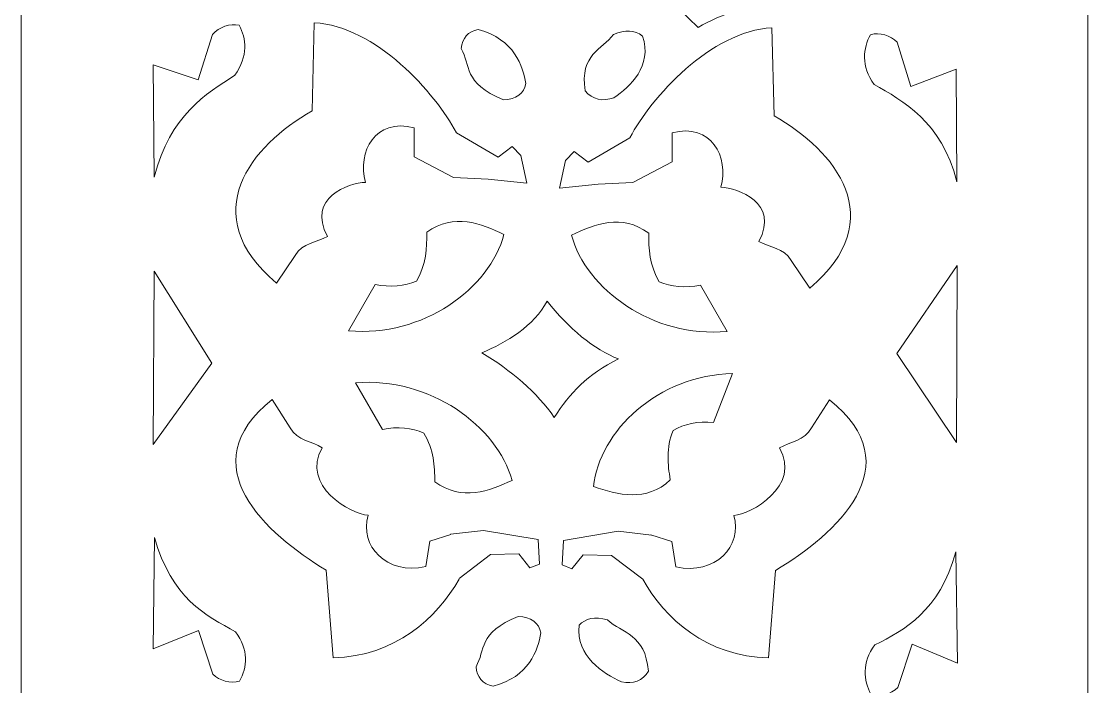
# Model space of a CAD drawing. Header units: centimetres. Extents: x -13.1 to 3.9, y -51.3 to 28.8.
# Drawn here: x -13.14 to 3.86, y -29.13 to -18.52 of the extents above; entities that cross this region are included whole.
import ezdxf

# ---------------------------------------------------------------- set-up
doc = ezdxf.new("R2010")
doc.units = ezdxf.units.CM
doc.header["$MEASUREMENT"] = 0
doc.layers.add('Katman 1', color=7, linetype='Continuous')

msp = doc.modelspace()

# ---------------------------------------------------------------- linework, layer by layer
at = {"layer": 'Katman 1', "color": 250, "lineweight": 20}
msp.add_lwpolyline([(-13.14415, -51.2871), (3.85585, -51.2871), (3.85585, 28.7129), (-13.14415, 28.7129), (-13.14415, -51.2871)], close=True, dxfattribs=at)
at = {"layer": 'Katman 1', "color": 250, "lineweight": 5}
for points, knots in [([(-4.41502, -16.44084), (-3.4547, -17.11762), (-2.3365, -17.74911), (-1.07449, -17.7789), (-1.07449, -17.7789), (-1.07449, -17.7789), (-1.07449, -17.7789), (-1.07449, -17.7789), (-1.01262, -18.2412), (-1.01262, -18.2412), (-1.01262, -18.2412), (-1.01262, -18.2412), (-1.01262, -18.2412), (-1.48758, -18.22831), (-1.9824, -18.40622), (-2.35343, -18.61941), (-2.35343, -18.61941), (-2.35343, -18.61941), (-2.35343, -18.61941), (-2.63591, -18.33918), (-2.77969, -18.3482), (-2.64177, -17.57), (-2.64177, -17.57), (-2.64177, -17.57), (-2.64177, -17.57), (-3.09667, -17.42731), (-3.16326, -17.69881), (-3.37234, -17.7838), (-3.37234, -17.7838), (-3.37234, -17.7838), (-3.37234, -17.7838), (-3.34888, -17.65829), (-3.29154, -17.54401), (-3.34648, -17.40819), (-3.34648, -17.40819), (-3.34648, -17.40819), (-3.34648, -17.40819), (-3.43441, -17.28802), (-3.5621, -17.28037), (-3.68657, -17.31196), (-3.68657, -17.31196), (-3.68657, -17.31196), (-3.68657, -17.31196), (-3.75383, -17.35771), (-3.82478, -17.39991), (-3.92034, -17.37954), (-3.92034, -17.37954), (-3.92034, -17.37954), (-3.92034, -17.37954), (-3.92103, -17.21384), (-3.70646, -17.15902), (-3.5123, -17.13432), (-3.5123, -17.13432), (-3.5123, -17.13432), (-3.5123, -17.13432), (-3.5123, -17.13432), (-4.0044, -17.0076), (-4.0044, -17.0076), (-4.0044, -17.0076), (-4.0044, -17.0076), (-4.0044, -17.0076), (-4.0044, -17.0076), (-4.41502, -16.44084), (-4.41502, -16.44084)], [0, 0, 0, 0, 0.04761905, 0.04761905, 0.04761905, 0.0952381, 0.0952381, 0.0952381, 0.14285714, 0.14285714, 0.14285714, 0.19047619, 0.19047619, 0.19047619, 0.23809524, 0.23809524, 0.23809524, 0.28571429, 0.28571429, 0.28571429, 0.33333333, 0.33333333, 0.33333333, 0.38095238, 0.38095238, 0.38095238, 0.42857143, 0.42857143, 0.42857143, 0.47619048, 0.47619048, 0.47619048, 0.52380952, 0.52380952, 0.52380952, 0.57142857, 0.57142857, 0.57142857, 0.61904762, 0.61904762, 0.61904762, 0.66666667, 0.66666667, 0.66666667, 0.71428571, 0.71428571, 0.71428571, 0.76190476, 0.76190476, 0.76190476, 0.80952381, 0.80952381, 0.80952381, 0.85714286, 0.85714286, 0.85714286, 0.9047619, 0.9047619, 0.9047619, 0.95238095, 0.95238095, 0.95238095, 1, 1, 1, 1]), ([(-11.04097, -19.21748), (-11.04097, -19.21748), (-10.32547, -19.45399), (-10.32547, -19.45399), (-10.32547, -19.45399), (-10.32547, -19.45399), (-10.32547, -19.45399), (-10.32547, -19.45399), (-10.0953, -18.73095), (-10.0953, -18.73095), (-10.0953, -18.73095), (-10.0953, -18.73095), (-10.0953, -18.73095), (-9.9865, -18.61482), (-9.8183, -18.55186), (-9.67178, -18.58419), (-9.67178, -18.58419), (-9.67178, -18.58419), (-9.67178, -18.58419), (-9.55272, -18.79373), (-9.52632, -19.07559), (-9.73909, -19.38272), (-9.73909, -19.38272), (-9.73909, -19.38272), (-9.73909, -19.38272), (-10.20155, -19.67322), (-10.76376, -20.01702), (-11.02805, -21.00548), (-11.02805, -21.00548), (-11.02805, -21.00548), (-11.02805, -21.00548), (-11.02805, -21.00548), (-11.04097, -19.21748), (-11.04097, -19.21748)], [0, 0, 0, 0, 0.09090909, 0.09090909, 0.09090909, 0.18181818, 0.18181818, 0.18181818, 0.27272727, 0.27272727, 0.27272727, 0.36363636, 0.36363636, 0.36363636, 0.45454545, 0.45454545, 0.45454545, 0.54545455, 0.54545455, 0.54545455, 0.63636364, 0.63636364, 0.63636364, 0.72727273, 0.72727273, 0.72727273, 0.81818182, 0.81818182, 0.81818182, 0.90909091, 0.90909091, 0.90909091, 1, 1, 1, 1]), ([(-6.20869, -20.29825), (-6.54169, -19.66473), (-7.49615, -18.59495), (-8.47305, -18.54645), (-8.47305, -18.54645), (-8.47305, -18.54645), (-8.47305, -18.54645), (-8.47305, -18.54645), (-8.50922, -19.95118), (-8.50922, -19.95118), (-8.50922, -19.95118), (-8.50922, -19.95118), (-8.50922, -19.95118), (-9.48244, -20.49967), (-10.37409, -21.60532), (-9.07605, -22.69559), (-9.07605, -22.69559), (-9.07605, -22.69559), (-9.07605, -22.69559), (-9.07605, -22.69559), (-8.77882, -22.2565), (-8.77882, -22.2565), (-8.77882, -22.2565), (-8.77882, -22.2565), (-8.77882, -22.2565), (-8.65987, -22.0513), (-8.4354, -22.05401), (-8.26366, -21.9527), (-8.26366, -21.9527), (-8.26366, -21.9527), (-8.26366, -21.9527), (-8.59589, -21.33061), (-7.92785, -21.10226), (-7.65735, -21.09006), (-7.65735, -21.09006), (-7.65735, -21.09006), (-7.65735, -21.09006), (-7.78792, -20.60019), (-7.50712, -20.05966), (-6.88172, -20.21904), (-6.88172, -20.21904), (-6.88172, -20.21904), (-6.88172, -20.21904), (-6.88172, -20.21904), (-6.88112, -20.68298), (-6.88112, -20.68298), (-6.88112, -20.68298), (-6.88112, -20.68298), (-6.88112, -20.68298), (-6.88112, -20.68298), (-6.25503, -21.0123), (-6.25503, -21.0123), (-6.25503, -21.0123), (-6.25503, -21.0123), (-6.25503, -21.0123), (-6.25503, -21.0123), (-5.70105, -21.03867), (-5.70105, -21.03867), (-5.70105, -21.03867), (-5.70105, -21.03867), (-5.70105, -21.03867), (-5.70105, -21.03867), (-5.08417, -21.10189), (-5.08417, -21.10189), (-5.08417, -21.10189), (-5.08417, -21.10189), (-5.08417, -21.10189), (-5.08417, -21.10189), (-5.17881, -20.66021), (-5.17881, -20.66021), (-5.17881, -20.66021), (-5.17881, -20.66021), (-5.17881, -20.66021), (-5.17881, -20.66021), (-5.31937, -20.51793), (-5.31937, -20.51793), (-5.31937, -20.51793), (-5.31937, -20.51793), (-5.31937, -20.51793), (-5.31937, -20.51793), (-5.31942, -20.51791), (-5.31942, -20.51791), (-5.31942, -20.51791), (-5.31942, -20.51791), (-5.31942, -20.51791), (-5.31942, -20.51791), (-5.54339, -20.68788), (-5.54339, -20.68788), (-5.54339, -20.68788), (-5.54339, -20.68788), (-5.54339, -20.68788), (-5.54339, -20.68788), (-6.20869, -20.29825), (-6.20869, -20.29825)], [0, 0, 0, 0, 0.03225806, 0.03225806, 0.03225806, 0.06451613, 0.06451613, 0.06451613, 0.09677419, 0.09677419, 0.09677419, 0.12903226, 0.12903226, 0.12903226, 0.16129032, 0.16129032, 0.16129032, 0.19354839, 0.19354839, 0.19354839, 0.22580645, 0.22580645, 0.22580645, 0.25806452, 0.25806452, 0.25806452, 0.29032258, 0.29032258, 0.29032258, 0.32258065, 0.32258065, 0.32258065, 0.35483871, 0.35483871, 0.35483871, 0.38709677, 0.38709677, 0.38709677, 0.41935484, 0.41935484, 0.41935484, 0.4516129, 0.4516129, 0.4516129, 0.48387097, 0.48387097, 0.48387097, 0.51612903, 0.51612903, 0.51612903, 0.5483871, 0.5483871, 0.5483871, 0.58064516, 0.58064516, 0.58064516, 0.61290323, 0.61290323, 0.61290323, 0.64516129, 0.64516129, 0.64516129, 0.67741935, 0.67741935, 0.67741935, 0.70967742, 0.70967742, 0.70967742, 0.74193548, 0.74193548, 0.74193548, 0.77419355, 0.77419355, 0.77419355, 0.80645161, 0.80645161, 0.80645161, 0.83870968, 0.83870968, 0.83870968, 0.87096774, 0.87096774, 0.87096774, 0.90322581, 0.90322581, 0.90322581, 0.93548387, 0.93548387, 0.93548387, 0.96774194, 0.96774194, 0.96774194, 1, 1, 1, 1]), ([(-5.85874, -18.65131), (-5.282, -18.81198), (-5.14737, -19.23691), (-5.10176, -19.51627), (-5.10176, -19.51627), (-5.10176, -19.51627), (-5.10176, -19.51627), (-5.12756, -19.6716), (-5.25624, -19.7705), (-5.45947, -19.77399), (-5.45947, -19.77399), (-5.45947, -19.77399), (-5.45947, -19.77399), (-6.11092, -19.50048), (-5.97623, -19.22213), (-6.12996, -18.95755), (-6.12996, -18.95755), (-6.12996, -18.95755), (-6.12996, -18.95755), (-6.11462, -18.78721), (-6.0244, -18.68491), (-5.85874, -18.65131)], [0, 0, 0, 0, 0.14285714, 0.14285714, 0.14285714, 0.28571429, 0.28571429, 0.28571429, 0.42857143, 0.42857143, 0.42857143, 0.57142857, 0.57142857, 0.57142857, 0.71428571, 0.71428571, 0.71428571, 0.85714286, 0.85714286, 0.85714286, 1, 1, 1, 1]), ([(-3.44141, -20.37789), (-3.10839, -19.74437), (-2.15394, -18.6746), (-1.17704, -18.6261), (-1.17704, -18.6261), (-1.17704, -18.6261), (-1.17704, -18.6261), (-1.17704, -18.6261), (-1.14088, -20.03083), (-1.14088, -20.03083), (-1.14088, -20.03083), (-1.14088, -20.03083), (-1.14088, -20.03083), (-0.16766, -20.57931), (0.72401, -21.68496), (-0.57403, -22.77523), (-0.57403, -22.77523), (-0.57403, -22.77523), (-0.57403, -22.77523), (-0.57403, -22.77523), (-0.87127, -22.33614), (-0.87127, -22.33614), (-0.87127, -22.33614), (-0.87127, -22.33614), (-0.87127, -22.33614), (-0.99021, -22.13096), (-1.21469, -22.13366), (-1.38643, -22.03234), (-1.38643, -22.03234), (-1.38643, -22.03234), (-1.38643, -22.03234), (-1.05421, -21.41025), (-1.72225, -21.1819), (-1.99275, -21.1697), (-1.99275, -21.1697), (-1.99275, -21.1697), (-1.99275, -21.1697), (-1.86218, -20.67984), (-2.14296, -20.13931), (-2.76837, -20.29869), (-2.76837, -20.29869), (-2.76837, -20.29869), (-2.76837, -20.29869), (-2.76837, -20.29869), (-2.76897, -20.76261), (-2.76897, -20.76261), (-2.76897, -20.76261), (-2.76897, -20.76261), (-2.76897, -20.76261), (-2.76897, -20.76261), (-3.39505, -21.09194), (-3.39505, -21.09194), (-3.39505, -21.09194), (-3.39505, -21.09194), (-3.39505, -21.09194), (-3.39505, -21.09194), (-3.94903, -21.11831), (-3.94903, -21.11831), (-3.94903, -21.11831), (-3.94903, -21.11831), (-3.94903, -21.11831), (-3.94903, -21.11831), (-4.56592, -21.18154), (-4.56592, -21.18154), (-4.56592, -21.18154), (-4.56592, -21.18154), (-4.56592, -21.18154), (-4.56592, -21.18154), (-4.47128, -20.73986), (-4.47128, -20.73986), (-4.47128, -20.73986), (-4.47128, -20.73986), (-4.47128, -20.73986), (-4.47128, -20.73986), (-4.33072, -20.59757), (-4.33072, -20.59757), (-4.33072, -20.59757), (-4.33072, -20.59757), (-4.33072, -20.59757), (-4.33072, -20.59757), (-4.33067, -20.59754), (-4.33067, -20.59754), (-4.33067, -20.59754), (-4.33067, -20.59754), (-4.33067, -20.59754), (-4.33067, -20.59754), (-4.1067, -20.76752), (-4.1067, -20.76752), (-4.1067, -20.76752), (-4.1067, -20.76752), (-4.1067, -20.76752), (-4.1067, -20.76752), (-3.44141, -20.37789), (-3.44141, -20.37789)], [0, 0, 0, 0, 0.03225806, 0.03225806, 0.03225806, 0.06451613, 0.06451613, 0.06451613, 0.09677419, 0.09677419, 0.09677419, 0.12903226, 0.12903226, 0.12903226, 0.16129032, 0.16129032, 0.16129032, 0.19354839, 0.19354839, 0.19354839, 0.22580645, 0.22580645, 0.22580645, 0.25806452, 0.25806452, 0.25806452, 0.29032258, 0.29032258, 0.29032258, 0.32258065, 0.32258065, 0.32258065, 0.35483871, 0.35483871, 0.35483871, 0.38709677, 0.38709677, 0.38709677, 0.41935484, 0.41935484, 0.41935484, 0.4516129, 0.4516129, 0.4516129, 0.48387097, 0.48387097, 0.48387097, 0.51612903, 0.51612903, 0.51612903, 0.5483871, 0.5483871, 0.5483871, 0.58064516, 0.58064516, 0.58064516, 0.61290323, 0.61290323, 0.61290323, 0.64516129, 0.64516129, 0.64516129, 0.67741935, 0.67741935, 0.67741935, 0.70967742, 0.70967742, 0.70967742, 0.74193548, 0.74193548, 0.74193548, 0.77419355, 0.77419355, 0.77419355, 0.80645161, 0.80645161, 0.80645161, 0.83870968, 0.83870968, 0.83870968, 0.87096774, 0.87096774, 0.87096774, 0.90322581, 0.90322581, 0.90322581, 0.93548387, 0.93548387, 0.93548387, 0.96774194, 0.96774194, 0.96774194, 1, 1, 1, 1]), ([(-3.23935, -18.75647), (-3.08089, -19.24117), (-3.43768, -19.56081), (-3.69624, -19.74134), (-3.69624, -19.74134), (-3.69624, -19.74134), (-3.69624, -19.74134), (-3.86838, -19.80633), (-4.04048, -19.77029), (-4.15749, -19.63148), (-4.15749, -19.63148), (-4.15749, -19.63148), (-4.15749, -19.63148), (-4.24287, -19.0353), (-3.88501, -18.9799), (-3.7019, -18.73245), (-3.7019, -18.73245), (-3.7019, -18.73245), (-3.7019, -18.73245), (-3.5201, -18.6522), (-3.3662, -18.66012), (-3.23935, -18.75647)], [0, 0, 0, 0, 0.14285714, 0.14285714, 0.14285714, 0.28571429, 0.28571429, 0.28571429, 0.42857143, 0.42857143, 0.42857143, 0.57142857, 0.57142857, 0.57142857, 0.71428571, 0.71428571, 0.71428571, 0.85714286, 0.85714286, 0.85714286, 1, 1, 1, 1]), ([(1.75748, -19.28356), (1.75748, -19.28356), (1.03753, -19.56419), (1.03753, -19.56419), (1.03753, -19.56419), (1.03753, -19.56419), (1.03753, -19.56419), (1.03753, -19.56419), (0.81659, -18.85603), (0.81659, -18.85603), (0.81659, -18.85603), (0.81659, -18.85603), (0.81659, -18.85603), (0.70914, -18.74678), (0.54149, -18.69431), (0.39435, -18.73567), (0.39435, -18.73567), (0.39435, -18.73567), (0.39435, -18.73567), (0.27225, -18.95241), (0.24203, -19.23563), (0.45113, -19.52928), (0.45113, -19.52928), (0.45113, -19.52928), (0.45113, -19.52928), (0.91052, -19.7909), (1.51953, -20.10875), (1.77116, -21.07991), (1.77116, -21.07991), (1.77116, -21.07991), (1.77116, -21.07991), (1.77116, -21.07991), (1.75748, -19.28356), (1.75748, -19.28356)], [0, 0, 0, 0, 0.09090909, 0.09090909, 0.09090909, 0.18181818, 0.18181818, 0.18181818, 0.27272727, 0.27272727, 0.27272727, 0.36363636, 0.36363636, 0.36363636, 0.45454545, 0.45454545, 0.45454545, 0.54545455, 0.54545455, 0.54545455, 0.63636364, 0.63636364, 0.63636364, 0.72727273, 0.72727273, 0.72727273, 0.81818182, 0.81818182, 0.81818182, 0.90909091, 0.90909091, 0.90909091, 1, 1, 1, 1]), ([(-6.67838, -21.88731), (-6.24712, -21.57197), (-5.81, -21.74731), (-5.44924, -21.92065), (-5.44924, -21.92065), (-5.44924, -21.92065), (-5.44924, -21.92065), (-5.67566, -22.78137), (-6.74435, -23.56722), (-7.92697, -23.45606), (-7.92697, -23.45606), (-7.92697, -23.45606), (-7.92697, -23.45606), (-7.92697, -23.45606), (-7.50494, -22.71684), (-7.50494, -22.71684), (-7.50494, -22.71684), (-7.50494, -22.71684), (-7.50494, -22.71684), (-7.26271, -22.76837), (-7.0318, -22.74456), (-6.84662, -22.66388), (-6.84662, -22.66388), (-6.84662, -22.66388), (-6.84662, -22.66388), (-6.68583, -22.39751), (-6.67909, -22.13795), (-6.67838, -21.88731)], [0, 0, 0, 0, 0.11111111, 0.11111111, 0.11111111, 0.22222222, 0.22222222, 0.22222222, 0.33333333, 0.33333333, 0.33333333, 0.44444444, 0.44444444, 0.44444444, 0.55555556, 0.55555556, 0.55555556, 0.66666667, 0.66666667, 0.66666667, 0.77777778, 0.77777778, 0.77777778, 0.88888889, 0.88888889, 0.88888889, 1, 1, 1, 1]), ([(-3.14212, -21.89917), (-3.57339, -21.58384), (-4.01051, -21.75916), (-4.37126, -21.93251), (-4.37126, -21.93251), (-4.37126, -21.93251), (-4.37126, -21.93251), (-4.14485, -22.79322), (-3.07617, -23.57906), (-1.89356, -23.46792), (-1.89356, -23.46792), (-1.89356, -23.46792), (-1.89356, -23.46792), (-1.89356, -23.46792), (-2.31556, -22.7287), (-2.31556, -22.7287), (-2.31556, -22.7287), (-2.31556, -22.7287), (-2.31556, -22.7287), (-2.55781, -22.78023), (-2.78871, -22.75641), (-2.97389, -22.67575), (-2.97389, -22.67575), (-2.97389, -22.67575), (-2.97389, -22.67575), (-3.13468, -22.40938), (-3.14142, -22.14981), (-3.14212, -21.89917)], [0, 0, 0, 0, 0.11111111, 0.11111111, 0.11111111, 0.22222222, 0.22222222, 0.22222222, 0.33333333, 0.33333333, 0.33333333, 0.44444444, 0.44444444, 0.44444444, 0.55555556, 0.55555556, 0.55555556, 0.66666667, 0.66666667, 0.66666667, 0.77777778, 0.77777778, 0.77777778, 0.88888889, 0.88888889, 0.88888889, 1, 1, 1, 1]), ([(1.76424, -25.23696), (1.76424, -25.23696), (1.77636, -22.41545), (1.77636, -22.41545), (1.77636, -22.41545), (1.77636, -22.41545), (1.77636, -22.41545), (1.77636, -22.41545), (0.81516, -23.81789), (0.81516, -23.81789), (0.81516, -23.81789), (0.81516, -23.81789), (0.81516, -23.81789), (0.81516, -23.81789), (1.76424, -25.23696), (1.76424, -25.23696)], [0, 0, 0, 0, 0.2, 0.2, 0.2, 0.4, 0.4, 0.4, 0.6, 0.6, 0.6, 0.8, 0.8, 0.8, 1, 1, 1, 1]), ([(-11.03993, -25.26916), (-11.03993, -25.26916), (-11.02376, -22.50494), (-11.02376, -22.50494), (-11.02376, -22.50494), (-11.02376, -22.50494), (-11.02376, -22.50494), (-11.02376, -22.50494), (-10.10754, -23.97449), (-10.10754, -23.97449), (-10.10754, -23.97449), (-10.10754, -23.97449), (-10.10754, -23.97449), (-10.10754, -23.97449), (-11.03993, -25.26916), (-11.03993, -25.26916)], [0, 0, 0, 0, 0.2, 0.2, 0.2, 0.4, 0.4, 0.4, 0.6, 0.6, 0.6, 0.8, 0.8, 0.8, 1, 1, 1, 1]), ([(-4.6482, -24.84082), (-4.91105, -24.44418), (-5.34932, -24.08265), (-5.80121, -23.80754), (-5.80121, -23.80754), (-5.80121, -23.80754), (-5.80121, -23.80754), (-5.41, -23.64821), (-4.96824, -23.37754), (-4.76292, -22.98439), (-4.76292, -22.98439), (-4.76292, -22.98439), (-4.76292, -22.98439), (-4.42336, -23.41647), (-4.01228, -23.75737), (-3.62223, -23.90707), (-3.62223, -23.90707), (-3.62223, -23.90707), (-3.62223, -23.90707), (-4.11941, -24.15152), (-4.40021, -24.45226), (-4.6482, -24.84082)], [0, 0, 0, 0, 0.14285714, 0.14285714, 0.14285714, 0.28571429, 0.28571429, 0.28571429, 0.42857143, 0.42857143, 0.42857143, 0.57142857, 0.57142857, 0.57142857, 0.71428571, 0.71428571, 0.71428571, 0.85714286, 0.85714286, 0.85714286, 1, 1, 1, 1]), ([(-2.79883, -25.83502), (-3.17716, -26.19648), (-3.63799, -26.07247), (-4.02235, -25.94179), (-4.02235, -25.94179), (-4.02235, -25.94179), (-4.02235, -25.94179), (-3.93205, -25.06358), (-2.99442, -24.1632), (-1.80446, -24.13874), (-1.80446, -24.13874), (-1.80446, -24.13874), (-1.80446, -24.13874), (-1.80446, -24.13874), (-2.10802, -24.91902), (-2.10802, -24.91902), (-2.10802, -24.91902), (-2.10802, -24.91902), (-2.10802, -24.91902), (-2.35628, -24.89565), (-2.58141, -24.94545), (-2.75239, -25.04641), (-2.75239, -25.04641), (-2.75239, -25.04641), (-2.75239, -25.04641), (-2.87063, -25.32888), (-2.83703, -25.58646), (-2.79883, -25.83502)], [0, 0, 0, 0, 0.11111111, 0.11111111, 0.11111111, 0.22222222, 0.22222222, 0.22222222, 0.33333333, 0.33333333, 0.33333333, 0.44444444, 0.44444444, 0.44444444, 0.55555556, 0.55555556, 0.55555556, 0.66666667, 0.66666667, 0.66666667, 0.77777778, 0.77777778, 0.77777778, 0.88888889, 0.88888889, 0.88888889, 1, 1, 1, 1]), ([(-6.55189, -25.86505), (-6.11698, -26.18362), (-5.68079, -26.0124), (-5.32129, -25.84251), (-5.32129, -25.84251), (-5.32129, -25.84251), (-5.32129, -25.84251), (-5.55612, -24.98125), (-6.63457, -24.18733), (-7.81818, -24.28801), (-7.81818, -24.28801), (-7.81818, -24.28801), (-7.81818, -24.28801), (-7.81818, -24.28801), (-7.38816, -25.02964), (-7.38816, -25.02964), (-7.38816, -25.02964), (-7.38816, -25.02964), (-7.38816, -25.02964), (-7.14602, -24.98031), (-6.91452, -25.00618), (-6.72806, -25.08832), (-6.72806, -25.08832), (-6.72806, -25.08832), (-6.72806, -25.08832), (-6.56443, -25.35577), (-6.55514, -25.61483), (-6.55189, -25.86505)], [0, 0, 0, 0, 0.11111111, 0.11111111, 0.11111111, 0.22222222, 0.22222222, 0.22222222, 0.33333333, 0.33333333, 0.33333333, 0.44444444, 0.44444444, 0.44444444, 0.55555556, 0.55555556, 0.55555556, 0.66666667, 0.66666667, 0.66666667, 0.77777778, 0.77777778, 0.77777778, 0.88888889, 0.88888889, 0.88888889, 1, 1, 1, 1]), ([(-6.16458, -27.41679), (-6.51307, -28.03843), (-7.19192, -28.65312), (-8.17118, -28.67045), (-8.17118, -28.67045), (-8.17118, -28.67045), (-8.17118, -28.67045), (-8.17118, -28.67045), (-8.28237, -27.2757), (-8.28237, -27.2757), (-8.28237, -27.2757), (-8.28237, -27.2757), (-8.28237, -27.2757), (-9.24357, -26.6973), (-10.46892, -25.60208), (-9.14278, -24.55531), (-9.14278, -24.55531), (-9.14278, -24.55531), (-9.14278, -24.55531), (-9.14278, -24.55531), (-8.85585, -25.00307), (-8.85585, -25.00307), (-8.85585, -25.00307), (-8.85585, -25.00307), (-8.85585, -25.00307), (-8.74181, -25.21151), (-8.5169, -25.21607), (-8.34749, -25.32249), (-8.34749, -25.32249), (-8.34749, -25.32249), (-8.34749, -25.32249), (-8.69529, -25.93293), (-7.88715, -26.37972), (-7.61678, -26.40038), (-7.61678, -26.40038), (-7.61678, -26.40038), (-7.61678, -26.40038), (-7.75948, -26.88527), (-7.32405, -27.35739), (-6.69404, -27.21812), (-6.69404, -27.21812), (-6.69404, -27.21812), (-6.69404, -27.21812), (-6.69404, -27.21812), (-6.63097, -26.81473), (-6.63097, -26.81473), (-6.63097, -26.81473), (-6.63097, -26.81473), (-6.63097, -26.81473), (-6.63097, -26.81473), (-6.29471, -26.70859), (-6.29471, -26.70859)], [0, 0, 0, 0, 0.05882353, 0.05882353, 0.05882353, 0.11764706, 0.11764706, 0.11764706, 0.17647059, 0.17647059, 0.17647059, 0.23529412, 0.23529412, 0.23529412, 0.29411765, 0.29411765, 0.29411765, 0.35294118, 0.35294118, 0.35294118, 0.41176471, 0.41176471, 0.41176471, 0.47058824, 0.47058824, 0.47058824, 0.52941176, 0.52941176, 0.52941176, 0.58823529, 0.58823529, 0.58823529, 0.64705882, 0.64705882, 0.64705882, 0.70588235, 0.70588235, 0.70588235, 0.76470588, 0.76470588, 0.76470588, 0.82352941, 0.82352941, 0.82352941, 0.88235294, 0.88235294, 0.88235294, 0.94117647, 0.94117647, 0.94117647, 1, 1, 1, 1]), ([(-3.23796, -27.42045), (-2.88948, -28.04209), (-2.21063, -28.65678), (-1.23138, -28.67411), (-1.23138, -28.67411), (-1.23138, -28.67411), (-1.23138, -28.67411), (-1.23138, -28.67411), (-1.12018, -27.27935), (-1.12018, -27.27935), (-1.12018, -27.27935), (-1.12018, -27.27935), (-1.12018, -27.27935), (-0.15901, -26.70096), (1.06637, -25.60574), (-0.25978, -24.55897), (-0.25978, -24.55897), (-0.25978, -24.55897), (-0.25978, -24.55897), (-0.25978, -24.55897), (-0.54671, -25.00674), (-0.54671, -25.00674), (-0.54671, -25.00674), (-0.54671, -25.00674), (-0.54671, -25.00674), (-0.66075, -25.21517), (-0.88564, -25.21973), (-1.05507, -25.32615), (-1.05507, -25.32615), (-1.05507, -25.32615), (-1.05507, -25.32615), (-0.70728, -25.93659), (-1.5154, -26.38337), (-1.78579, -26.40404), (-1.78579, -26.40404), (-1.78579, -26.40404), (-1.78579, -26.40404), (-1.64308, -26.88893), (-2.0785, -27.36105), (-2.70855, -27.22178), (-2.70855, -27.22178), (-2.70855, -27.22178), (-2.70855, -27.22178), (-2.70855, -27.22178), (-2.7716, -26.81839), (-2.7716, -26.81839), (-2.7716, -26.81839), (-2.7716, -26.81839), (-2.7716, -26.81839), (-2.7716, -26.81839), (-3.10785, -26.71223), (-3.10785, -26.71223)], [0, 0, 0, 0, 0.05882353, 0.05882353, 0.05882353, 0.11764706, 0.11764706, 0.11764706, 0.17647059, 0.17647059, 0.17647059, 0.23529412, 0.23529412, 0.23529412, 0.29411765, 0.29411765, 0.29411765, 0.35294118, 0.35294118, 0.35294118, 0.41176471, 0.41176471, 0.41176471, 0.47058824, 0.47058824, 0.47058824, 0.52941176, 0.52941176, 0.52941176, 0.58823529, 0.58823529, 0.58823529, 0.64705882, 0.64705882, 0.64705882, 0.70588235, 0.70588235, 0.70588235, 0.76470588, 0.76470588, 0.76470588, 0.82352941, 0.82352941, 0.82352941, 0.88235294, 0.88235294, 0.88235294, 0.94117647, 0.94117647, 0.94117647, 1, 1, 1, 1]), ([(-6.16458, -27.40776), (-6.16458, -27.40776), (-5.66691, -27.02653), (-5.66691, -27.02653), (-5.66691, -27.02653), (-5.66691, -27.02653), (-5.66691, -27.02653), (-5.66691, -27.02653), (-5.21461, -27.01627), (-5.21461, -27.01627), (-5.21461, -27.01627), (-5.21461, -27.01627), (-5.21461, -27.01627), (-5.21461, -27.01627), (-5.03569, -27.24025), (-5.03569, -27.24025), (-5.03569, -27.24025), (-5.03569, -27.24025), (-5.03569, -27.24025), (-5.03569, -27.24025), (-4.8811, -27.17868), (-4.8811, -27.17868), (-4.8811, -27.17868), (-4.8811, -27.17868), (-4.8811, -27.17868), (-4.8811, -27.17868), (-4.90236, -26.78693), (-4.90236, -26.78693), (-4.90236, -26.78693), (-4.90236, -26.78693), (-4.90236, -26.78693), (-4.90236, -26.78693), (-5.77566, -26.64122), (-5.77566, -26.64122), (-5.77566, -26.64122), (-5.77566, -26.64122), (-5.77566, -26.64122), (-5.77566, -26.64122), (-6.30271, -26.70207), (-6.30271, -26.70207)], [0, 0, 0, 0, 0.07692308, 0.07692308, 0.07692308, 0.15384615, 0.15384615, 0.15384615, 0.23076923, 0.23076923, 0.23076923, 0.30769231, 0.30769231, 0.30769231, 0.38461538, 0.38461538, 0.38461538, 0.46153846, 0.46153846, 0.46153846, 0.53846154, 0.53846154, 0.53846154, 0.61538462, 0.61538462, 0.61538462, 0.69230769, 0.69230769, 0.69230769, 0.76923077, 0.76923077, 0.76923077, 0.84615385, 0.84615385, 0.84615385, 0.92307692, 0.92307692, 0.92307692, 1, 1, 1, 1]), ([(-3.23796, -27.42045), (-3.23796, -27.42045), (-3.73566, -27.03921), (-3.73566, -27.03921), (-3.73566, -27.03921), (-3.73566, -27.03921), (-3.73566, -27.03921), (-3.73566, -27.03921), (-4.18794, -27.02896), (-4.18794, -27.02896), (-4.18794, -27.02896), (-4.18794, -27.02896), (-4.18794, -27.02896), (-4.18794, -27.02896), (-4.36686, -27.25295), (-4.36686, -27.25295), (-4.36686, -27.25295), (-4.36686, -27.25295), (-4.36686, -27.25295), (-4.36686, -27.25295), (-4.52144, -27.19138), (-4.52144, -27.19138), (-4.52144, -27.19138), (-4.52144, -27.19138), (-4.52144, -27.19138), (-4.52144, -27.19138), (-4.50019, -26.79963), (-4.50019, -26.79963), (-4.50019, -26.79963), (-4.50019, -26.79963), (-4.50019, -26.79963), (-4.50019, -26.79963), (-3.62688, -26.65391), (-3.62688, -26.65391), (-3.62688, -26.65391), (-3.62688, -26.65391), (-3.62688, -26.65391), (-3.62688, -26.65391), (-3.09985, -26.71475), (-3.09985, -26.71475)], [0, 0, 0, 0, 0.07692308, 0.07692308, 0.07692308, 0.15384615, 0.15384615, 0.15384615, 0.23076923, 0.23076923, 0.23076923, 0.30769231, 0.30769231, 0.30769231, 0.38461538, 0.38461538, 0.38461538, 0.46153846, 0.46153846, 0.46153846, 0.53846154, 0.53846154, 0.53846154, 0.61538462, 0.61538462, 0.61538462, 0.69230769, 0.69230769, 0.69230769, 0.76923077, 0.76923077, 0.76923077, 0.84615385, 0.84615385, 0.84615385, 0.92307692, 0.92307692, 0.92307692, 1, 1, 1, 1]), ([(-11.04231, -28.53174), (-11.04231, -28.53174), (-10.31943, -28.23559), (-10.31943, -28.23559), (-10.31943, -28.23559), (-10.31943, -28.23559), (-10.31943, -28.23559), (-10.31943, -28.23559), (-10.09131, -28.93326), (-10.09131, -28.93326), (-10.09131, -28.93326), (-10.09131, -28.93326), (-10.09131, -28.93326), (-9.98236, -29.0392), (-9.81303, -29.08722), (-9.66528, -29.0426), (-9.66528, -29.0426), (-9.66528, -29.0426), (-9.66528, -29.0426), (-9.54392, -28.82451), (-9.51566, -28.54247), (-9.72839, -28.25614), (-9.72839, -28.25614), (-9.72839, -28.25614), (-9.72839, -28.25614), (-10.19303, -28.00741), (-10.758, -27.7146), (-11.01877, -26.7565), (-11.01877, -26.7565), (-11.01877, -26.7565), (-11.01877, -26.7565), (-11.01877, -26.7565), (-11.04231, -28.53174), (-11.04231, -28.53174)], [0, 0, 0, 0, 0.09090909, 0.09090909, 0.09090909, 0.18181818, 0.18181818, 0.18181818, 0.27272727, 0.27272727, 0.27272727, 0.36363636, 0.36363636, 0.36363636, 0.45454545, 0.45454545, 0.45454545, 0.54545455, 0.54545455, 0.54545455, 0.63636364, 0.63636364, 0.63636364, 0.72727273, 0.72727273, 0.72727273, 0.81818182, 0.81818182, 0.81818182, 0.90909091, 0.90909091, 0.90909091, 1, 1, 1, 1]), ([(1.77887, -28.75685), (1.77887, -28.75685), (1.05589, -28.4536), (1.05589, -28.4536), (1.05589, -28.4536), (1.05589, -28.4536), (1.05589, -28.4536), (1.05589, -28.4536), (0.82774, -29.1488), (0.82774, -29.1488), (0.82774, -29.1488), (0.82774, -29.1488), (0.82774, -29.1488), (0.7189, -29.25371), (0.54941, -29.29996), (0.40145, -29.25379), (0.40145, -29.25379), (0.40145, -29.25379), (0.40145, -29.25379), (0.28002, -29.03478), (0.25178, -28.75257), (0.46433, -28.46832), (0.46433, -28.46832), (0.46433, -28.46832), (0.46433, -28.46832), (0.92937, -28.22451), (1.49421, -27.93724), (1.75499, -26.98213), (1.75499, -26.98213), (1.75499, -26.98213), (1.75499, -26.98213), (1.75499, -26.98213), (1.77887, -28.75685), (1.77887, -28.75685)], [0, 0, 0, 0, 0.09090909, 0.09090909, 0.09090909, 0.18181818, 0.18181818, 0.18181818, 0.27272727, 0.27272727, 0.27272727, 0.36363636, 0.36363636, 0.36363636, 0.45454545, 0.45454545, 0.45454545, 0.54545455, 0.54545455, 0.54545455, 0.63636364, 0.63636364, 0.63636364, 0.72727273, 0.72727273, 0.72727273, 0.81818182, 0.81818182, 0.81818182, 0.90909091, 0.90909091, 0.90909091, 1, 1, 1, 1]), ([(-5.62432, -29.12555), (-5.04608, -28.97511), (-4.90997, -28.55333), (-4.86354, -28.2751), (-4.86354, -28.2751), (-4.86354, -28.2751), (-4.86354, -28.2751), (-4.88884, -28.11957), (-5.01738, -28.01863), (-5.22115, -28.01165), (-5.22115, -28.01165), (-5.22115, -28.01165), (-5.22115, -28.01165), (-5.87417, -28.27335), (-5.74019, -28.55353), (-5.89508, -28.81501), (-5.89508, -28.81501), (-5.89508, -28.81501), (-5.89508, -28.81501), (-5.88024, -28.98534), (-5.79004, -29.08894), (-5.62432, -29.12555)], [0, 0, 0, 0, 0.14285714, 0.14285714, 0.14285714, 0.28571429, 0.28571429, 0.28571429, 0.42857143, 0.42857143, 0.42857143, 0.57142857, 0.57142857, 0.57142857, 0.71428571, 0.71428571, 0.71428571, 0.85714286, 0.85714286, 0.85714286, 1, 1, 1, 1]), ([(-4.25273, -28.15452), (-4.29837, -28.65218), (-3.87369, -28.91617), (-3.57737, -29.05741), (-3.57737, -29.05741), (-3.57737, -29.05741), (-3.57737, -29.05741), (-3.39263, -29.09703), (-3.23106, -29.0375), (-3.14714, -28.88518), (-3.14714, -28.88518), (-3.14714, -28.88518), (-3.14714, -28.88518), (-3.19893, -28.28814), (-3.56469, -28.28378), (-3.80177, -28.06643), (-3.80177, -28.06643), (-3.80177, -28.06643), (-3.80177, -28.06643), (-3.99927, -28.01292), (-4.14952, -28.04244), (-4.25273, -28.15452)], [0, 0, 0, 0, 0.14285714, 0.14285714, 0.14285714, 0.28571429, 0.28571429, 0.28571429, 0.42857143, 0.42857143, 0.42857143, 0.57142857, 0.57142857, 0.57142857, 0.71428571, 0.71428571, 0.71428571, 0.85714286, 0.85714286, 0.85714286, 1, 1, 1, 1])]:
    msp.add_open_spline(points, degree=3, knots=knots, dxfattribs=at)

doc.saveas('drawing.dxf')
